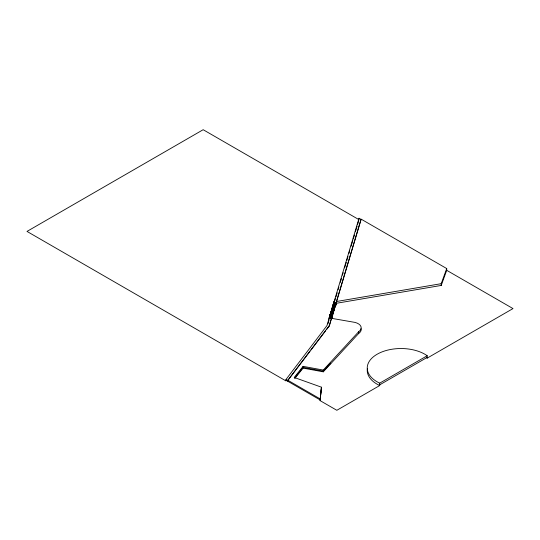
<?xml version="1.0" encoding="UTF-8"?>
<svg xmlns="http://www.w3.org/2000/svg" width="540" height="540" viewBox="0 0 540 540"><rect width="100%" height="100%" fill="white"/><g stroke="black" fill="none" stroke-linecap="round" stroke-linejoin="round"><path stroke-width="0.81" d="M330.352 314.24C329.697 317.054 331.425 315.731 331.081 314.415M336.676 301.469L331.358 319.403L331.358 318.924M334.267 307.901C332.701 305.91 333.754 309.71 333.086 309.096C334.085 310.284 334.267 307.334 334.206 308.36C333.808 308.947 334.024 310.331 333.2 310.277C331.756 309.447 334.22 308.927 333.599 310.271M333.983 308.894L334.226 307.49L333.45 309.697M333.335 308.738C332.465 309.764 335.158 307.746 334.031 307.908M333.464 307.53L332.917 309.157M331.405 314.179C331.628 313.139 331.027 315.562 331.499 313.403C329.738 312.377 332.228 312.647 331.425 313.916M331.223 313.227L330.818 312.944M330.46 315.05L330.986 315.144L330.865 315.819L330.129 315.569L330.784 312.876L330.575 313.733M330.615 314.935C333.923 308.988 328.563 321.212 330.804 313.504M331.486 312.971C331.493 313.902 330.129 312.903 330.466 313.868M333.572 310.291C333.308 307.537 332.417 311.702 333.923 308.84M334.017 307.82L334.118 308.698L333.308 308.63M333.187 309.859C332.228 308.88 333.639 311.135 333.464 309.157M332.849 309.933L332.816 310.183M334.051 308.691L334.172 308.435M333.693 309.98L334.247 308.043L333.923 307.773M330.44 314.267L330.089 315.826M330.554 313.916L330.743 313.733M332.802 309.94L332.897 309.299M333.423 307.746L333.43 308.421M330.102 315.549C330.028 314.901 330.197 316.589 330.581 315.86M330.865 315.279L330.764 315.758M330.338 315.347C331.871 315.934 330.041 314.192 331.31 314.159M330.804 313.929L330.487 314.456L330.777 312.89M331.175 315.245L331.405 314.152M333.828 309.427L333.929 309.008M333.47 308.934L333.518 308.016L333.423 308.543L334.051 308.536M334.274 308.05L334.118 308.549M330.925 315.232L330.831 315.421A1.384 0.796 0 0 1 330.082 315.333L330.75 313.079L330.629 313.848M333.976 308.516L334.186 308.131M330.446 315.077L330.622 313.943M330.554 315.083L330.46 314.665M330.568 314.921L331.054 314.753L331.216 313.625M330.669 315.063L330.642 313.956L330.635 314.3M330.899 313.018C332.492 313.308 329.933 312.755 330.777 314.03M330.912 313.497L330.932 312.984M330.946 314.874L330.757 315.212M331.101 313.132L331.27 313.916M330.804 313.079L331.337 313.808M331.398 313.058L331.317 313.834M334.051 308.131L333.639 309.272M330.082 315.65L330.115 315.09M330.21 315.225L330.311 314.483M331.297 314.483L330.568 314.294M330.19 315.205L331.04 315.232L331.007 314.584M330.845 314.489L330.811 315.225L330.845 314.246L330.5 314.456M331.034 315.374L331.236 314.631M331.398 313.22L330.696 313.146M333.288 307.955L333.511 307.766M336.163 304.304L336.474 301.509L361.098 219.125L446.715 268.556L446.715 270.317L513 308.583L427.208 358.115L427.208 355.732A33.77 19.501 0 0 0 377.123 354.24A33.77 19.501 0 0 0 379.701 383.157L379.701 385.546L336.832 410.292L320.085 400.626L321.422 387.18L294.226 377.46L303.089 366.35L323.278 370.076L358.736 331.648A10.199 5.886 0 0 0 354.969 322.4L331.54 318.33M321.422 388.22L320.085 399.911L285.977 380.221M320.085 400.626L321.422 387.18M330.973 315.596L330.824 315.947M330.696 313.767L330.703 314.078M332.924 309.683L332.876 309.521M333.828 303.48L334.152 301.367M336.353 303.737L336.569 302.326M331.027 314.82L330.115 314.996M333.727 309.548C333.443 310.642 335.097 307.26 334.01 307.564M332.816 309.697L333.727 309.643M330.622 314.442L330.615 314.098M330.905 315.475L330.98 314.928M330.845 314.246L330.838 314.861M330.507 314.159C330.237 312.761 331.985 313.335 331.223 313.74M331.101 314.996L331.074 314.422M333.194 309.103L333.322 308.759M330.764 317.804L333.382 309.501L332.87 309.636M333.376 309.413L333.653 308.765M333.632 309.346L333.754 308.495L333.835 309.13M333.558 309.143L333.815 308.88M333.322 309.92L333.572 309.528L333.605 310.034M330.878 315.772L330.919 315.299M329.346 318.296L333.727 302.407L333.815 304.067L335.495 298.445M328.833 318.998L334.152 301.212M326.72 329.346L329.245 326.025L361.098 219.456L359.033 218.261L326.943 325.627L285.977 379.505L285.977 380.936L27 231.417L203.168 129.708L359.033 219.692M329.454 317.675L333.929 302.717L333.936 303.284M334.078 302.684L329.63 318.168L329.258 317.365M327.901 323.838L329.103 319.815M329.623 318.101L329.63 317.696M335.975 296.838L337.176 292.815M338.135 289.602L338.857 287.192M340.295 282.373L341.496 278.35M342.461 275.137L343.177 272.727M344.621 267.908L346.302 262.285M346.781 260.672L347.983 256.655M348.941 253.442L349.663 251.032M351.108 246.213L352.789 240.584M353.268 238.977L354.47 234.961M355.428 231.748L357.109 226.118M357.588 224.512L358.789 220.496M330.109 317.743L334.577 302.785M330.284 317.756L334.753 302.798M330.683 317.237L330.784 316.737M331.128 315.745L331.276 315.245M332.019 312.755L332.127 312.248M332.471 311.256L332.62 310.757M333.808 306.767L333.956 306.268M334.409 304.776L334.26 305.276M333.72 307.334L335.232 302.852M330.932 317.824L333.673 308.772L333.301 309.528M334.064 307.355L335.408 302.866L335.408 303.345M329.245 326.025L331.276 318.917M331.587 317.891L331.412 318.35L333.875 310.122M334.098 309.467L335.887 302.913L331.445 318.35M336.163 303.588L336.474 302.555M331.817 318.296L331.79 317.615L331.702 318.533M332.647 315.704L332.714 315.468M333.545 312.707L333.612 312.478M334.435 309.717L334.503 309.488M335.333 306.727L335.401 306.497M333.693 308.927L333.794 308.239M331.418 313.247L331.27 313.045M330.872 315.461L331.533 313.187M333.248 309.562L333.059 309.98L333.531 310.028M331.391 313.585L330.831 313.288L331.209 313.227M336.474 303.271L441.221 285.437L441.221 283.682L446.715 268.556M441.221 285.437L446.715 270.317M334.031 308.273L334.091 307.854M330.737 313.18L331.499 313.281L331.31 313.922M287.786 381.267L287.786 380.221L329.245 325.694M310.034 351.29L287.786 380.552L285.977 379.505M311.047 349.961L325.708 330.676M331.236 312.275L331.418 311.708M336.143 302.825L336.292 303.892M294.746 377.851L303.089 367.389L323.278 371.115L330.676 363.096L330.676 363.812M294.746 378.567L303.089 368.105L303.089 366.35M303.089 368.105L323.278 371.831L358.736 333.403A10.199 5.886 0 0 0 361.044 328.617M330.851 315.772L330.183 315.704M333.2 309.521L333.578 309.623M379.701 383.157L427.208 355.732M379.701 384.831L427.208 357.399M336.474 301.509L441.221 283.682M330.224 314.894L331.101 315.056M333.841 302.535L336.197 302.771L336.218 305.235M333.727 302.63L336.258 302.954M334.807 303.278L334.706 303.777M333.443 308.833L333.619 309.535M331.682 313.747L331.574 314.246M332.309 314.881L332.444 315.475M329.258 317.588L331.79 317.912M329.312 317.696L331.668 317.925M329.312 317.851L331.668 318.08M333.855 308.853L333.2 308.725L333.261 309.11M333.221 308.907L333.848 309.015M333.059 308.995L333.882 308.387M333.929 309.137L333.754 309.008M331.067 314.672L330.656 315.11M330.183 315.34L330.527 314.537M287.786 380.221L320.085 398.871M336.015 303.494L336.056 302.933M332.964 309.562L333.119 308.779M359.033 218.261L359.033 218.977M358.736 331.648L358.736 333.403M333.727 302.407L333.727 303.197M332.309 309.197L332.141 308.704L332.141 309.177M331.83 315.306L331.654 314.813L331.654 315.293M323.278 370.076L323.278 371.831M379.701 385.546A33.77 19.501 0 0 1 367.389 368.543M426.256 357.467A33.77 19.501 0 0 1 427.208 358.115M334.01 307.645A1.384 0.796 0 0 1 334.267 307.699M334.989 306.477L335.165 305.924L335.003 306.477M333.2 312.457L333.376 311.904L333.194 312.471"/></g></svg>
